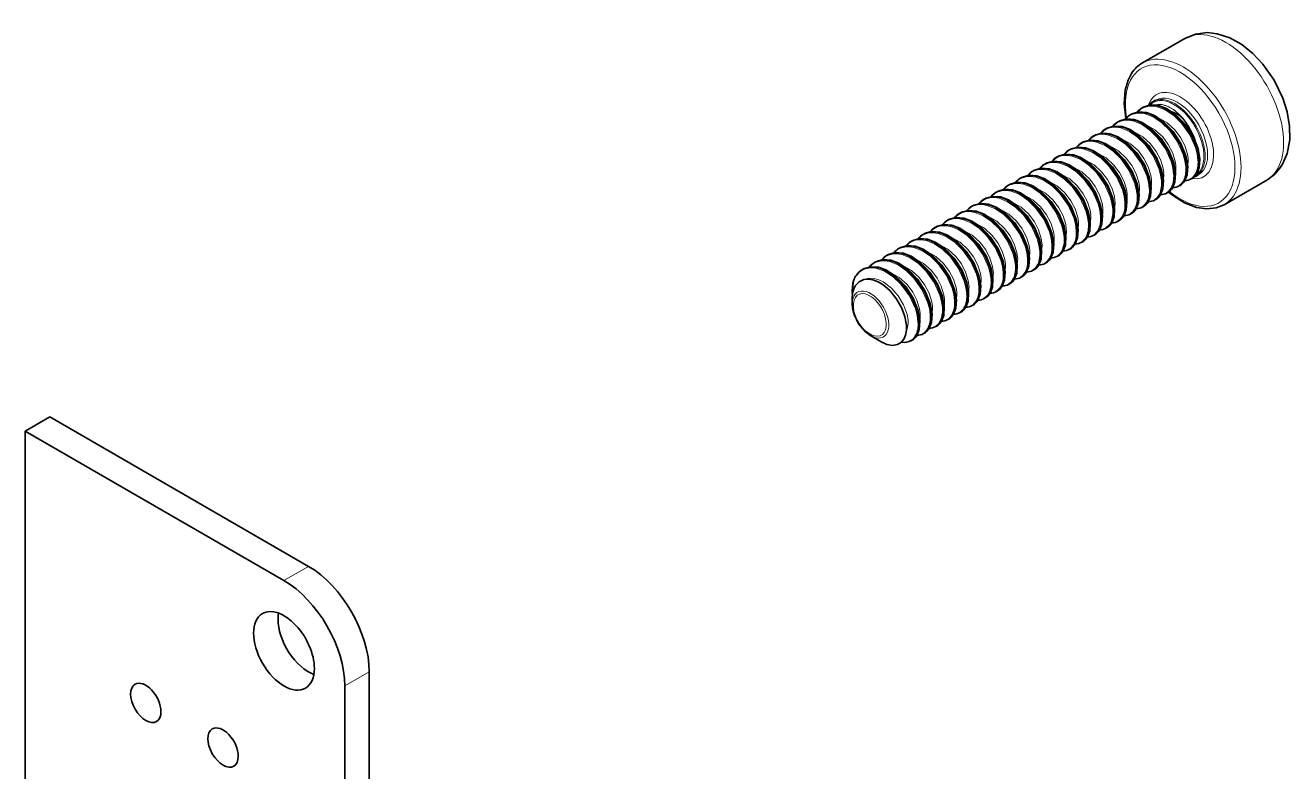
# Model space of a CAD drawing. Extents: x 386 to 1090, y 188 to 736.
# Drawn here: x 759.04 to 788.43, y 715.93 to 733.26 of the extents above; entities that cross this region are included whole.
import ezdxf

# ---------------------------------------------------------------- set-up
doc = ezdxf.new("R2010")
doc.units = 0

msp = doc.modelspace()

# ---------------------------------------------------------------- linework, layer by layer
at = {"color": 7, "lineweight": 35, "ltscale": 0.028578}
msp.add_line((785.002, 732.382), (785.992, 732.953), dxfattribs=at)
at = {"color": 7, "lineweight": 35, "ltscale": 0.0005483}
for p, q in [((785, 731.341), (785.019, 731.352)), ((783.02, 730.198), (783.039, 730.209)), ((781.889, 729.545), (781.908, 729.556)), ((785.293, 729.201), (785.312, 729.212)), ((780.757, 728.892), (780.776, 728.903)), ((780.192, 728.565), (780.211, 728.576)), ((783.879, 728.385), (783.898, 728.396)), ((784.161, 728.548), (784.18, 728.559)), ((779.626, 728.239), (779.645, 728.25)), ((779.06, 727.912), (779.079, 727.923)), ((783.03, 727.895), (783.049, 727.906)), ((778.495, 727.585), (778.514, 727.596)), ((782.747, 727.731), (782.766, 727.742)), ((780.485, 726.425), (780.504, 726.436)), ((780.767, 726.588), (780.786, 726.599)), ((779.636, 725.935), (779.655, 725.946))]:
    msp.add_line(p, q, dxfattribs=at)
at = {"color": 7, "lineweight": 35, "ltscale": 0.001633}
msp.add_line((785.254, 731.488), (785.311, 731.521), dxfattribs=at)
at = {"color": 7, "lineweight": 35, "ltscale": 0.000547538}
for p, q in [((784.717, 731.178), (784.736, 731.189)), ((783.303, 730.362), (783.322, 730.372)), ((782.454, 729.872), (782.473, 729.883)), ((782.737, 730.035), (782.756, 730.046)), ((782.172, 729.708), (782.191, 729.719)), ((786.141, 729.691), (786.16, 729.702)), ((781.606, 729.382), (781.625, 729.393)), ((785.576, 729.364), (785.595, 729.375)), ((785.859, 729.528), (785.878, 729.539)), ((781.323, 729.218), (781.342, 729.229)), ((780.474, 728.729), (780.493, 728.74)), ((784.444, 728.711), (784.463, 728.722)), ((784.727, 728.874), (784.746, 728.885)), ((779.909, 728.402), (779.928, 728.413)), ((783.596, 728.221), (783.615, 728.232)), ((779.343, 728.075), (779.362, 728.086)), ((783.313, 728.058), (783.332, 728.069)), ((778.777, 727.749), (778.796, 727.76)), ((781.333, 726.915), (781.352, 726.926)), ((781.05, 726.752), (781.069, 726.763)), ((779.919, 726.098), (779.938, 726.109)), ((780.202, 726.262), (780.221, 726.273))]:
    msp.add_line(p, q, dxfattribs=at)
at = {"color": 7, "lineweight": 13, "ltscale": 0.000102643}
msp.add_line((785.946, 731.087), (785.949, 731.09), dxfattribs=at)
at = {"color": 7, "lineweight": 35, "ltscale": 0.00054698}
for p, q in [((784.151, 730.851), (784.17, 730.862)), ((783.869, 730.688), (783.888, 730.699)), ((785.01, 729.038), (785.029, 729.049)), ((781.899, 727.241), (781.918, 727.252)), ((781.616, 727.078), (781.635, 727.089))]:
    msp.add_line(p, q, dxfattribs=at)
at = {"color": 7, "lineweight": 35, "ltscale": 0.000546216}
for p, q in [((784.434, 731.015), (784.453, 731.026)), ((783.586, 730.525), (783.605, 730.536)), ((781.04, 729.055), (781.059, 729.066)), ((782.464, 727.568), (782.483, 727.579)), ((782.182, 727.405), (782.201, 727.416))]:
    msp.add_line(p, q, dxfattribs=at)
at = {"color": 7, "lineweight": 13, "ltscale": 0.000516128}
msp.add_line((786.198, 730.642), (786.191, 730.661), dxfattribs=at)
at = {"color": 7, "lineweight": 35, "ltscale": 0.001632}
msp.add_line((786.254, 729.756), (786.31, 729.789), dxfattribs=at)
at = {"color": 7, "lineweight": 35, "ltscale": 0.028577}
msp.add_line((786.902, 729.091), (787.892, 729.662), dxfattribs=at)
at = {"color": 7, "lineweight": 35, "ltscale": 0.000342576}
msp.add_line((778.337, 727.214), (778.329, 727.202), dxfattribs=at)
at = {"color": 7, "lineweight": 35, "ltscale": 0.001207}
msp.add_line((778.262, 727.064), (778.262, 727.113), dxfattribs=at)
at = {"color": 7, "lineweight": 35, "ltscale": 0.001953}
msp.add_line((778.262, 727.064), (778.264, 726.986), dxfattribs=at)
at = {"color": 7, "lineweight": 35, "ltscale": 0.003404}
msp.add_line((778.262, 726.785), (778.262, 726.922), dxfattribs=at)
at = {"color": 7, "lineweight": 35, "ltscale": 0.007208}
msp.add_line((778.685, 726.052), (778.935, 725.907), dxfattribs=at)
at = {"color": 7, "lineweight": 35, "ltscale": 0.016432}
msp.add_line((759.044, 723.836), (759.613, 724.164), dxfattribs=at)
at = {"color": 7, "lineweight": 35, "ltscale": 0.173506}
msp.add_line((759.613, 724.164), (765.624, 720.694), dxfattribs=at)
at = {"color": 7, "lineweight": 35, "ltscale": 0.173507}
msp.add_line((759.044, 723.836), (765.055, 720.365), dxfattribs=at)
at = {"color": 7, "lineweight": 35, "ltscale": 0.371883}
msp.add_line((759.044, 708.96), (759.044, 723.836), dxfattribs=at)
at = {"color": 7, "lineweight": 13, "ltscale": 0.016432}
for p, q in [((765.055, 720.365), (765.624, 720.694)), ((766.469, 717.916), (767.038, 718.245))]:
    msp.add_line(p, q, dxfattribs=at)
at = {"color": 7, "lineweight": 35}
for p, q in [((767.038, 718.245), (767.038, 694.566)), ((766.469, 717.916), (766.469, 694.238))]:
    msp.add_line(p, q, dxfattribs=at)
for points in [[(785.992, 732.953), (786.235, 733.053), (786.511, 733.086), (786.744, 733.06), (787.032, 732.966), (787.313, 732.808), (787.57, 732.602), (787.802, 732.356), (788.065, 731.98), (788.265, 731.567), (788.367, 731.244), (788.423, 730.918), (788.426, 730.595), (788.366, 730.279), (788.258, 730.031), (788.23, 729.985)], [(784.615, 731.095), (784.58, 731.435), (784.603, 731.748), (784.669, 731.981), (784.751, 732.14)], [(786.338, 730.147), (786.296, 730.389), (786.18, 730.679), (786.002, 730.952), (785.78, 731.181), (785.565, 731.324), (785.38, 731.393), (785.197, 731.408), (785.045, 731.366), (785.019, 731.352)], [(785.772, 729.821), (785.73, 730.063), (785.614, 730.352), (785.436, 730.626), (785.214, 730.854), (785, 730.997), (784.814, 731.067), (784.631, 731.081), (784.479, 731.039), (784.453, 731.026)], [(786.055, 729.984), (786.013, 730.226), (785.897, 730.515), (785.719, 730.789), (785.497, 731.018), (785.283, 731.16), (785.097, 731.23), (784.914, 731.244), (784.762, 731.203), (784.736, 731.189)], [(785.207, 729.494), (785.164, 729.736), (785.048, 730.025), (784.871, 730.299), (784.648, 730.528), (784.434, 730.67), (784.248, 730.74), (784.065, 730.754), (783.913, 730.713), (783.888, 730.699)], [(785.49, 729.657), (785.447, 729.899), (785.331, 730.189), (785.153, 730.462), (784.931, 730.691), (784.717, 730.834), (784.531, 730.903), (784.348, 730.918), (784.196, 730.876), (784.17, 730.862)], [(784.924, 729.331), (784.882, 729.573), (784.765, 729.862), (784.588, 730.136), (784.365, 730.364), (784.151, 730.507), (783.965, 730.577), (783.782, 730.591), (783.63, 730.549), (783.605, 730.536)], [(784.358, 729.004), (784.316, 729.246), (784.2, 729.535), (784.022, 729.809), (783.8, 730.038), (783.586, 730.181), (783.4, 730.25), (783.217, 730.264), (783.065, 730.223), (783.039, 730.209)], [(784.641, 729.167), (784.599, 729.409), (784.483, 729.699), (784.305, 729.973), (784.083, 730.201), (783.868, 730.344), (783.683, 730.413), (783.5, 730.428), (783.348, 730.386), (783.322, 730.372)], [(786.338, 730.147), (786.325, 729.951), (786.273, 729.816)], [(783.792, 728.678), (783.75, 728.919), (783.634, 729.209), (783.456, 729.483), (783.234, 729.711), (783.02, 729.854), (782.834, 729.923), (782.651, 729.938), (782.499, 729.896), (782.473, 729.883)], [(784.075, 728.841), (784.033, 729.083), (783.917, 729.372), (783.739, 729.646), (783.517, 729.874), (783.303, 730.017), (783.117, 730.087), (782.934, 730.101), (782.782, 730.06), (782.756, 730.046)], [(786.055, 729.984), (786.042, 729.788), (785.99, 729.652)], [(783.227, 728.351), (783.184, 728.593), (783.068, 728.882), (782.891, 729.156), (782.668, 729.385), (782.454, 729.527), (782.268, 729.597), (782.085, 729.611), (781.933, 729.57), (781.908, 729.556)], [(783.51, 728.514), (783.467, 728.756), (783.351, 729.046), (783.173, 729.319), (782.951, 729.548), (782.737, 729.691), (782.551, 729.76), (782.368, 729.775), (782.216, 729.733), (782.191, 729.719)], [(785.49, 729.657), (785.476, 729.461), (785.424, 729.326)], [(785.772, 729.821), (785.759, 729.625), (785.707, 729.489)], [(782.661, 728.024), (782.619, 728.266), (782.503, 728.556), (782.325, 728.829), (782.103, 729.058), (781.888, 729.201), (781.703, 729.27), (781.52, 729.285), (781.368, 729.243), (781.342, 729.229)], [(782.944, 728.188), (782.902, 728.43), (782.785, 728.719), (782.608, 728.993), (782.386, 729.221), (782.171, 729.364), (781.986, 729.434), (781.802, 729.448), (781.651, 729.406), (781.625, 729.393)], [(784.924, 729.331), (784.91, 729.135), (784.859, 728.999)], [(785.207, 729.494), (785.193, 729.298), (785.141, 729.162)], [(786.902, 729.091), (786.718, 729.017), (786.5, 728.993), (786.263, 729.028), (785.984, 729.135), (785.702, 729.312), (785.611, 729.385)], [(782.378, 727.861), (782.336, 728.103), (782.22, 728.392), (782.042, 728.666), (781.82, 728.895), (781.606, 729.037), (781.42, 729.107), (781.237, 729.121), (781.085, 729.08), (781.059, 729.066)], [(784.358, 729.004), (784.345, 728.808), (784.293, 728.672)], [(784.641, 729.167), (784.628, 728.971), (784.576, 728.836)], [(781.813, 727.534), (781.77, 727.776), (781.654, 728.066), (781.476, 728.34), (781.254, 728.568), (781.04, 728.711), (780.854, 728.78), (780.671, 728.795), (780.519, 728.753), (780.493, 728.74)], [(782.095, 727.698), (782.053, 727.94), (781.937, 728.229), (781.759, 728.503), (781.537, 728.731), (781.323, 728.874), (781.137, 728.944), (780.954, 728.958), (780.802, 728.916), (780.776, 728.903)], [(783.792, 728.678), (783.779, 728.482), (783.727, 728.346)], [(784.075, 728.841), (784.062, 728.645), (784.01, 728.509)], [(781.247, 727.208), (781.205, 727.45), (781.088, 727.739), (780.911, 728.013), (780.688, 728.241), (780.474, 728.384), (780.289, 728.454), (780.105, 728.468), (779.953, 728.427), (779.928, 728.413)], [(781.53, 727.371), (781.487, 727.613), (781.371, 727.902), (781.194, 728.176), (780.971, 728.405), (780.757, 728.548), (780.571, 728.617), (780.388, 728.631), (780.236, 728.59), (780.211, 728.576)], [(783.51, 728.514), (783.496, 728.318), (783.444, 728.183)], [(780.681, 726.881), (780.639, 727.123), (780.523, 727.413), (780.345, 727.686), (780.123, 727.915), (779.909, 728.058), (779.723, 728.127), (779.54, 728.142), (779.388, 728.1), (779.362, 728.086)], [(780.964, 727.045), (780.922, 727.286), (780.806, 727.576), (780.628, 727.85), (780.406, 728.078), (780.191, 728.221), (780.006, 728.29), (779.823, 728.305), (779.671, 728.263), (779.645, 728.25)], [(782.944, 728.188), (782.93, 727.992), (782.879, 727.856)], [(783.227, 728.351), (783.213, 728.155), (783.162, 728.019)], [(780.115, 726.555), (780.073, 726.797), (779.957, 727.086), (779.779, 727.36), (779.557, 727.588), (779.343, 727.731), (779.157, 727.801), (778.974, 727.815), (778.822, 727.773), (778.796, 727.76)], [(780.398, 726.718), (780.356, 726.96), (780.24, 727.249), (780.062, 727.523), (779.84, 727.752), (779.626, 727.894), (779.44, 727.964), (779.257, 727.978), (779.105, 727.937), (779.079, 727.923)], [(782.378, 727.861), (782.365, 727.665), (782.313, 727.529)], [(782.661, 728.024), (782.648, 727.828), (782.596, 727.693)], [(779.833, 726.391), (779.79, 726.633), (779.674, 726.923), (779.497, 727.196), (779.274, 727.425), (779.06, 727.568), (778.874, 727.637), (778.691, 727.652), (778.539, 727.61), (778.514, 727.596)], [(781.813, 727.534), (781.799, 727.338), (781.747, 727.203)], [(782.095, 727.698), (782.082, 727.502), (782.03, 727.366)], [(778.299, 727.342), (778.302, 727.356), (778.302, 727.357), (778.301, 727.356), (778.299, 727.35)], [(779.519, 726.296), (779.483, 726.493), (779.406, 726.701), (779.283, 726.914), (779.133, 727.096), (778.978, 727.229), (778.861, 727.3), (778.742, 727.346), (778.631, 727.364), (778.528, 727.354), (778.419, 727.303), (778.337, 727.214)], [(781.247, 727.208), (781.233, 727.012), (781.182, 726.876)], [(781.53, 727.371), (781.516, 727.175), (781.465, 727.039)], [(780.964, 727.045), (780.951, 726.849), (780.899, 726.713)], [(778.676, 726.057), (778.559, 726.146), (778.409, 726.327), (778.305, 726.542), (778.269, 726.69), (778.262, 726.785)], [(780.398, 726.718), (780.385, 726.522), (780.333, 726.386)], [(780.681, 726.881), (780.668, 726.685), (780.616, 726.55)], [(779.833, 726.391), (779.819, 726.195), (779.768, 726.06)], [(780.115, 726.555), (780.102, 726.359), (780.05, 726.223)], [(778.935, 725.907), (779.066, 725.848), (779.196, 725.825), (779.312, 725.843), (779.405, 725.901), (779.469, 725.986)]]:
    msp.add_lwpolyline(points, dxfattribs=at)
at = {"color": 7, "lineweight": 13}
for points in [[(786.294, 730.125), (786.275, 730.269), (786.236, 730.418), (786.104, 730.712), (785.914, 730.981), (785.74, 731.152), (785.549, 731.283), (785.35, 731.363), (785.238, 731.38), (785.131, 731.374), (785.042, 731.35), (784.963, 731.307), (784.891, 731.241)], [(786.313, 730.129), (786.262, 730.399), (786.148, 730.673), (785.983, 730.928), (785.776, 731.148), (785.54, 731.31), (785.418, 731.362), (785.296, 731.391), (785.139, 731.391), (785, 731.341)], [(786.332, 730.138), (786.282, 730.408), (786.168, 730.682), (786.003, 730.938), (785.796, 731.158), (785.56, 731.32), (785.437, 731.373), (785.315, 731.402), (785.158, 731.402), (785.019, 731.352)], [(785.949, 731.09), (785.751, 731.284), (785.565, 731.39), (785.43, 731.423), (785.281, 731.408)], [(785.946, 731.087), (785.84, 731.203), (785.723, 731.299), (785.603, 731.369), (785.481, 731.41), (785.385, 731.42), (785.295, 731.407)], [(785.728, 729.799), (785.709, 729.943), (785.67, 730.091), (785.538, 730.386), (785.348, 730.654), (785.175, 730.825), (784.983, 730.957), (784.784, 731.036), (784.672, 731.053), (784.565, 731.048), (784.477, 731.023), (784.397, 730.98), (784.325, 730.915)], [(785.747, 729.803), (785.697, 730.073), (785.583, 730.346), (785.417, 730.602), (785.21, 730.821), (784.975, 730.983), (784.852, 731.035), (784.73, 731.065), (784.574, 731.064), (784.434, 731.015)], [(785.766, 729.812), (785.716, 730.082), (785.602, 730.356), (785.437, 730.612), (785.23, 730.831), (784.994, 730.994), (784.872, 731.046), (784.75, 731.076), (784.593, 731.075), (784.453, 731.026)], [(786.011, 729.962), (785.992, 730.106), (785.953, 730.254), (785.821, 730.549), (785.631, 730.818), (785.457, 730.989), (785.266, 731.12), (785.067, 731.199), (784.955, 731.217), (784.848, 731.211), (784.759, 731.186), (784.68, 731.143), (784.608, 731.078)], [(786.03, 729.966), (785.98, 730.236), (785.865, 730.51), (785.7, 730.765), (785.493, 730.984), (785.258, 731.146), (785.135, 731.199), (785.013, 731.228), (784.856, 731.227), (784.717, 731.178)], [(786.049, 729.975), (785.999, 730.245), (785.885, 730.519), (785.72, 730.775), (785.513, 730.995), (785.277, 731.157), (785.155, 731.209), (785.033, 731.239), (784.876, 731.238), (784.736, 731.189)], [(785.374, 731.108), (785.577, 730.995), (785.757, 730.828), (785.887, 730.654), (785.986, 730.463), (786.048, 730.267), (786.063, 730.161)], [(785.182, 729.476), (785.131, 729.746), (785.017, 730.02), (784.851, 730.275), (784.644, 730.494), (784.409, 730.656), (784.287, 730.709), (784.165, 730.738), (784.008, 730.737), (783.869, 730.688)], [(785.201, 729.485), (785.151, 729.755), (785.037, 730.029), (784.871, 730.285), (784.664, 730.505), (784.429, 730.667), (784.306, 730.719), (784.184, 730.749), (784.027, 730.748), (783.888, 730.699)], [(785.445, 729.635), (785.426, 729.779), (785.387, 729.928), (785.255, 730.222), (785.065, 730.491), (784.892, 730.662), (784.7, 730.793), (784.502, 730.873), (784.389, 730.89), (784.282, 730.885), (784.194, 730.86), (784.114, 730.817), (784.042, 730.751)], [(785.465, 729.639), (785.414, 729.909), (785.3, 730.183), (785.134, 730.438), (784.927, 730.658), (784.692, 730.82), (784.569, 730.872), (784.448, 730.901), (784.291, 730.901), (784.151, 730.851)], [(785.484, 729.648), (785.433, 729.919), (785.319, 730.193), (785.154, 730.448), (784.947, 730.668), (784.712, 730.83), (784.589, 730.883), (784.467, 730.912), (784.31, 730.912), (784.17, 730.862)], [(784.808, 730.781), (785.011, 730.668), (785.192, 730.501), (785.322, 730.327), (785.421, 730.137), (785.483, 729.941), (785.498, 729.834)], [(785.091, 730.944), (785.294, 730.832), (785.475, 730.664), (785.604, 730.49), (785.704, 730.3), (785.765, 730.104), (785.781, 729.998)], [(784.88, 729.309), (784.861, 729.453), (784.822, 729.601), (784.69, 729.896), (784.499, 730.164), (784.326, 730.335), (784.135, 730.467), (783.936, 730.546), (783.824, 730.563), (783.717, 730.558), (783.628, 730.533), (783.549, 730.49), (783.476, 730.425)], [(784.899, 729.313), (784.848, 729.583), (784.734, 729.856), (784.568, 730.112), (784.362, 730.331), (784.126, 730.493), (784.004, 730.545), (783.882, 730.575), (783.725, 730.574), (783.586, 730.525)], [(784.918, 729.322), (784.868, 729.592), (784.754, 729.866), (784.588, 730.122), (784.381, 730.341), (784.146, 730.504), (784.023, 730.556), (783.901, 730.586), (783.744, 730.585), (783.605, 730.536)], [(785.162, 729.472), (785.144, 729.616), (785.104, 729.764), (784.972, 730.059), (784.782, 730.328), (784.609, 730.499), (784.418, 730.63), (784.219, 730.709), (784.107, 730.727), (783.999, 730.721), (783.911, 730.697), (783.832, 730.653), (783.759, 730.588)], [(784.243, 730.454), (784.445, 730.342), (784.626, 730.174), (784.756, 730), (784.855, 729.81), (784.917, 729.614), (784.932, 729.508)], [(784.526, 730.618), (784.728, 730.505), (784.909, 730.338), (785.039, 730.164), (785.138, 729.973), (785.2, 729.778), (785.215, 729.671)], [(784.314, 728.982), (784.295, 729.126), (784.256, 729.274), (784.124, 729.569), (783.934, 729.838), (783.76, 730.009), (783.569, 730.14), (783.37, 730.219), (783.258, 730.237), (783.151, 730.231), (783.062, 730.207), (782.983, 730.163), (782.911, 730.098)], [(784.333, 728.986), (784.282, 729.256), (784.168, 729.53), (784.003, 729.785), (783.796, 730.004), (783.561, 730.167), (783.438, 730.219), (783.316, 730.248), (783.159, 730.248), (783.02, 730.198)], [(784.352, 728.995), (784.302, 729.265), (784.188, 729.539), (784.023, 729.795), (783.816, 730.015), (783.58, 730.177), (783.458, 730.23), (783.336, 730.259), (783.178, 730.259), (783.039, 730.209)], [(784.597, 729.146), (784.578, 729.289), (784.539, 729.438), (784.407, 729.732), (784.217, 730.001), (784.043, 730.172), (783.852, 730.304), (783.653, 730.383), (783.541, 730.4), (783.434, 730.395), (783.345, 730.37), (783.266, 730.327), (783.193, 730.261)], [(784.616, 729.149), (784.565, 729.419), (784.451, 729.693), (784.286, 729.948), (784.079, 730.168), (783.843, 730.33), (783.721, 730.382), (783.599, 730.411), (783.442, 730.411), (783.303, 730.362)], [(784.635, 729.159), (784.585, 729.429), (784.471, 729.703), (784.305, 729.958), (784.099, 730.178), (783.863, 730.34), (783.74, 730.393), (783.618, 730.422), (783.461, 730.422), (783.322, 730.372)], [(783.96, 730.291), (784.162, 730.179), (784.343, 730.011), (784.473, 729.837), (784.572, 729.647), (784.634, 729.451), (784.649, 729.344)], [(783.748, 728.656), (783.729, 728.799), (783.69, 728.948), (783.558, 729.242), (783.368, 729.511), (783.195, 729.682), (783.003, 729.814), (782.805, 729.893), (782.692, 729.91), (782.585, 729.905), (782.497, 729.88), (782.417, 729.837), (782.345, 729.772)], [(783.768, 728.66), (783.717, 728.929), (783.603, 729.203), (783.437, 729.459), (783.23, 729.678), (782.995, 729.84), (782.872, 729.892), (782.751, 729.922), (782.594, 729.921), (782.454, 729.872)], [(783.787, 728.669), (783.736, 728.939), (783.622, 729.213), (783.457, 729.468), (783.25, 729.688), (783.014, 729.851), (782.892, 729.903), (782.77, 729.932), (782.613, 729.932), (782.473, 729.883)], [(784.031, 728.819), (784.012, 728.963), (783.973, 729.111), (783.841, 729.406), (783.651, 729.674), (783.478, 729.845), (783.286, 729.977), (783.087, 730.056), (782.975, 730.073), (782.868, 730.068), (782.78, 730.043), (782.7, 730), (782.628, 729.935)], [(784.05, 728.823), (784, 729.093), (783.885, 729.367), (783.72, 729.622), (783.513, 729.841), (783.278, 730.003), (783.155, 730.055), (783.033, 730.085), (782.877, 730.084), (782.737, 730.035)], [(784.069, 728.832), (784.019, 729.102), (783.905, 729.376), (783.74, 729.632), (783.533, 729.851), (783.297, 730.014), (783.175, 730.066), (783.053, 730.096), (782.896, 730.095), (782.756, 730.046)], [(783.394, 729.965), (783.597, 729.852), (783.778, 729.684), (783.907, 729.511), (784.007, 729.32), (784.068, 729.124), (784.084, 729.018)], [(783.677, 730.128), (783.88, 730.015), (784.06, 729.848), (784.19, 729.674), (784.289, 729.483), (784.351, 729.288), (784.366, 729.181)], [(783.183, 728.329), (783.164, 728.473), (783.124, 728.621), (782.993, 728.916), (782.802, 729.185), (782.629, 729.356), (782.438, 729.487), (782.239, 729.566), (782.127, 729.584), (782.02, 729.578), (781.931, 729.553), (781.852, 729.51), (781.779, 729.445)], [(783.202, 728.333), (783.151, 728.603), (783.037, 728.877), (782.871, 729.132), (782.665, 729.351), (782.429, 729.513), (782.307, 729.566), (782.185, 729.595), (782.028, 729.594), (781.889, 729.545)], [(783.221, 728.342), (783.171, 728.612), (783.057, 728.886), (782.891, 729.142), (782.684, 729.361), (782.449, 729.524), (782.326, 729.576), (782.204, 729.606), (782.047, 729.605), (781.908, 729.556)], [(783.465, 728.492), (783.447, 728.636), (783.407, 728.785), (783.275, 729.079), (783.085, 729.348), (782.912, 729.519), (782.721, 729.65), (782.522, 729.73), (782.409, 729.747), (782.302, 729.741), (782.214, 729.717), (782.134, 729.674), (782.062, 729.608)], [(783.485, 728.496), (783.434, 728.766), (783.32, 729.04), (783.154, 729.295), (782.947, 729.515), (782.712, 729.677), (782.59, 729.729), (782.468, 729.758), (782.311, 729.758), (782.172, 729.708)], [(783.504, 728.505), (783.453, 728.775), (783.339, 729.049), (783.174, 729.305), (782.967, 729.525), (782.732, 729.687), (782.609, 729.74), (782.487, 729.769), (782.33, 729.769), (782.191, 729.719)], [(782.828, 729.638), (783.031, 729.525), (783.212, 729.358), (783.342, 729.184), (783.441, 728.994), (783.503, 728.798), (783.518, 728.691)], [(783.111, 729.801), (783.314, 729.689), (783.495, 729.521), (783.624, 729.347), (783.724, 729.157), (783.786, 728.961), (783.801, 728.855)], [(782.636, 728.006), (782.585, 728.276), (782.471, 728.55), (782.306, 728.805), (782.099, 729.025), (781.864, 729.187), (781.741, 729.239), (781.619, 729.268), (781.462, 729.268), (781.323, 729.218)], [(782.655, 728.016), (782.605, 728.286), (782.491, 728.56), (782.326, 728.815), (782.119, 729.035), (781.883, 729.197), (781.76, 729.25), (781.639, 729.279), (781.481, 729.279), (781.342, 729.229)], [(782.9, 728.166), (782.881, 728.31), (782.842, 728.458), (782.71, 728.753), (782.52, 729.021), (782.346, 729.192), (782.155, 729.324), (781.956, 729.403), (781.844, 729.42), (781.737, 729.415), (781.648, 729.39), (781.569, 729.347), (781.496, 729.282)], [(782.919, 728.17), (782.868, 728.44), (782.754, 728.713), (782.589, 728.969), (782.382, 729.188), (782.146, 729.35), (782.024, 729.402), (781.902, 729.432), (781.745, 729.431), (781.606, 729.382)], [(782.938, 728.179), (782.888, 728.449), (782.774, 728.723), (782.608, 728.979), (782.401, 729.198), (782.166, 729.361), (782.043, 729.413), (781.921, 729.443), (781.764, 729.442), (781.625, 729.393)], [(782.263, 729.311), (782.465, 729.199), (782.646, 729.031), (782.776, 728.857), (782.875, 728.667), (782.937, 728.471), (782.952, 728.365)], [(782.546, 729.475), (782.748, 729.362), (782.929, 729.195), (783.059, 729.021), (783.158, 728.83), (783.22, 728.634), (783.235, 728.528)], [(782.334, 727.839), (782.315, 727.983), (782.276, 728.131), (782.144, 728.426), (781.954, 728.695), (781.78, 728.866), (781.589, 728.997), (781.39, 729.076), (781.278, 729.094), (781.171, 729.088), (781.083, 729.064), (781.003, 729.02), (780.931, 728.955)], [(782.353, 727.843), (782.303, 728.113), (782.188, 728.387), (782.023, 728.642), (781.816, 728.861), (781.581, 729.023), (781.458, 729.076), (781.336, 729.105), (781.179, 729.104), (781.04, 729.055)], [(782.372, 727.852), (782.322, 728.122), (782.208, 728.396), (782.043, 728.652), (781.836, 728.872), (781.6, 729.034), (781.478, 729.086), (781.356, 729.116), (781.199, 729.115), (781.059, 729.066)], [(782.617, 728.002), (782.598, 728.146), (782.559, 728.295), (782.427, 728.589), (782.237, 728.858), (782.063, 729.029), (781.872, 729.16), (781.673, 729.24), (781.561, 729.257), (781.454, 729.252), (781.365, 729.227), (781.286, 729.184), (781.214, 729.118)], [(781.697, 728.985), (781.9, 728.872), (782.081, 728.705), (782.21, 728.531), (782.31, 728.34), (782.371, 728.145), (782.387, 728.038)], [(781.98, 729.148), (782.182, 729.035), (782.363, 728.868), (782.493, 728.694), (782.592, 728.504), (782.654, 728.308), (782.669, 728.201)], [(781.768, 727.513), (781.749, 727.656), (781.71, 727.805), (781.578, 728.099), (781.388, 728.368), (781.215, 728.539), (781.023, 728.671), (780.825, 728.75), (780.712, 728.767), (780.605, 728.762), (780.517, 728.737), (780.437, 728.694), (780.365, 728.628)], [(781.788, 727.516), (781.737, 727.786), (781.623, 728.06), (781.457, 728.315), (781.25, 728.535), (781.015, 728.697), (780.892, 728.749), (780.771, 728.778), (780.614, 728.778), (780.474, 728.729)], [(781.807, 727.526), (781.756, 727.796), (781.642, 728.07), (781.477, 728.325), (781.27, 728.545), (781.035, 728.707), (780.912, 728.76), (780.79, 728.789), (780.633, 728.789), (780.493, 728.74)], [(782.051, 727.676), (782.032, 727.82), (781.993, 727.968), (781.861, 728.263), (781.671, 728.531), (781.498, 728.702), (781.306, 728.834), (781.107, 728.913), (780.995, 728.93), (780.888, 728.925), (780.8, 728.9), (780.72, 728.857), (780.648, 728.792)], [(782.07, 727.68), (782.02, 727.95), (781.906, 728.223), (781.74, 728.479), (781.533, 728.698), (781.298, 728.86), (781.175, 728.912), (781.054, 728.942), (780.897, 728.941), (780.757, 728.892)], [(782.09, 727.689), (782.039, 727.959), (781.925, 728.233), (781.76, 728.489), (781.553, 728.708), (781.317, 728.871), (781.195, 728.923), (781.073, 728.953), (780.916, 728.952), (780.776, 728.903)], [(781.414, 728.822), (781.617, 728.709), (781.798, 728.541), (781.927, 728.367), (782.027, 728.177), (782.088, 727.981), (782.104, 727.875)], [(781.203, 727.186), (781.184, 727.33), (781.145, 727.478), (781.013, 727.773), (780.823, 728.042), (780.649, 728.212), (780.458, 728.344), (780.259, 728.423), (780.147, 728.44), (780.04, 728.435), (779.951, 728.41), (779.872, 728.367), (779.799, 728.302)], [(781.222, 727.19), (781.171, 727.46), (781.057, 727.734), (780.891, 727.989), (780.685, 728.208), (780.449, 728.37), (780.327, 728.422), (780.205, 728.452), (780.048, 728.451), (779.909, 728.402)], [(781.241, 727.199), (781.191, 727.469), (781.077, 727.743), (780.911, 727.999), (780.704, 728.218), (780.469, 728.381), (780.346, 728.433), (780.224, 728.463), (780.067, 728.462), (779.928, 728.413)], [(781.485, 727.349), (781.467, 727.493), (781.427, 727.641), (781.296, 727.936), (781.105, 728.205), (780.932, 728.376), (780.741, 728.507), (780.542, 728.586), (780.43, 728.604), (780.323, 728.598), (780.234, 728.574), (780.155, 728.53), (780.082, 728.465)], [(781.505, 727.353), (781.454, 727.623), (781.34, 727.897), (781.174, 728.152), (780.967, 728.371), (780.732, 728.533), (780.61, 728.586), (780.488, 728.615), (780.331, 728.615), (780.192, 728.565)], [(781.524, 727.362), (781.474, 727.632), (781.36, 727.906), (781.194, 728.162), (780.987, 728.382), (780.752, 728.544), (780.629, 728.597), (780.507, 728.626), (780.35, 728.625), (780.211, 728.576)], [(780.849, 728.495), (781.051, 728.382), (781.232, 728.215), (781.362, 728.041), (781.461, 727.85), (781.523, 727.655), (781.538, 727.548)], [(781.131, 728.658), (781.334, 728.546), (781.515, 728.378), (781.645, 728.204), (781.744, 728.014), (781.806, 727.818), (781.821, 727.711)], [(780.637, 726.859), (780.618, 727.003), (780.579, 727.152), (780.447, 727.446), (780.257, 727.715), (780.083, 727.886), (779.892, 728.017), (779.693, 728.097), (779.581, 728.114), (779.474, 728.108), (779.385, 728.084), (779.306, 728.041), (779.234, 727.975)], [(780.656, 726.863), (780.606, 727.133), (780.491, 727.407), (780.326, 727.662), (780.119, 727.882), (779.884, 728.044), (779.761, 728.096), (779.639, 728.125), (779.482, 728.125), (779.343, 728.075)], [(780.675, 726.872), (780.625, 727.142), (780.511, 727.417), (780.346, 727.672), (780.139, 727.892), (779.903, 728.054), (779.781, 728.107), (779.659, 728.136), (779.502, 728.136), (779.362, 728.086)], [(780.92, 727.023), (780.901, 727.166), (780.862, 727.315), (780.73, 727.609), (780.54, 727.878), (780.366, 728.049), (780.175, 728.181), (779.976, 728.26), (779.864, 728.277), (779.757, 728.272), (779.668, 728.247), (779.589, 728.204), (779.517, 728.139)], [(780.939, 727.026), (780.888, 727.296), (780.774, 727.57), (780.609, 727.826), (780.402, 728.045), (780.167, 728.207), (780.044, 728.259), (779.922, 728.289), (779.765, 728.288), (779.626, 728.239)], [(780.958, 727.036), (780.908, 727.306), (780.794, 727.58), (780.628, 727.835), (780.422, 728.055), (780.186, 728.218), (780.063, 728.27), (779.941, 728.299), (779.784, 728.299), (779.645, 728.25)], [(780.283, 728.168), (780.485, 728.056), (780.666, 727.888), (780.796, 727.714), (780.895, 727.524), (780.957, 727.328), (780.972, 727.222)], [(780.566, 728.332), (780.768, 728.219), (780.949, 728.051), (781.079, 727.878), (781.178, 727.687), (781.24, 727.491), (781.255, 727.385)], [(780.091, 726.537), (780.04, 726.807), (779.926, 727.08), (779.76, 727.336), (779.553, 727.555), (779.318, 727.717), (779.195, 727.769), (779.074, 727.799), (778.917, 727.798), (778.777, 727.749)], [(780.11, 726.546), (780.059, 726.816), (779.945, 727.09), (779.78, 727.346), (779.573, 727.565), (779.338, 727.728), (779.215, 727.78), (779.093, 727.81), (778.936, 727.809), (778.796, 727.76)], [(780.354, 726.696), (780.335, 726.84), (780.296, 726.988), (780.164, 727.283), (779.974, 727.552), (779.801, 727.723), (779.609, 727.854), (779.41, 727.933), (779.298, 727.951), (779.191, 727.945), (779.103, 727.92), (779.023, 727.877), (778.951, 727.812)], [(780.373, 726.7), (780.323, 726.97), (780.208, 727.244), (780.043, 727.499), (779.836, 727.718), (779.601, 727.88), (779.478, 727.933), (779.356, 727.962), (779.2, 727.961), (779.06, 727.912)], [(780.393, 726.709), (780.342, 726.979), (780.228, 727.253), (780.063, 727.509), (779.856, 727.729), (779.62, 727.891), (779.498, 727.943), (779.376, 727.973), (779.219, 727.972), (779.079, 727.923)], [(779.717, 727.842), (779.92, 727.729), (780.101, 727.562), (780.23, 727.388), (780.33, 727.197), (780.391, 727.001), (780.407, 726.895)], [(780, 728.005), (780.203, 727.892), (780.383, 727.725), (780.513, 727.551), (780.612, 727.361), (780.674, 727.165), (780.689, 727.058)], [(779.788, 726.369), (779.769, 726.517), (779.727, 726.67), (779.589, 726.973), (779.389, 727.247), (779.209, 727.417), (779.01, 727.545), (778.807, 727.615), (778.698, 727.625), (778.595, 727.612), (778.503, 727.578), (778.423, 727.523), (778.356, 727.448)], [(779.808, 726.373), (779.757, 726.643), (779.643, 726.917), (779.477, 727.172), (779.27, 727.392), (779.035, 727.554), (778.913, 727.606), (778.791, 727.635), (778.634, 727.635), (778.495, 727.585)], [(779.827, 726.382), (779.776, 726.653), (779.663, 726.927), (779.497, 727.182), (779.29, 727.402), (779.055, 727.564), (778.932, 727.617), (778.81, 727.646), (778.653, 727.646), (778.514, 727.596)], [(780.071, 726.533), (780.052, 726.677), (780.013, 726.825), (779.881, 727.12), (779.691, 727.388), (779.518, 727.559), (779.326, 727.691), (779.128, 727.77), (779.015, 727.787), (778.908, 727.782), (778.82, 727.757), (778.74, 727.714), (778.668, 727.649)], [(779.151, 727.515), (779.354, 727.402), (779.535, 727.235), (779.665, 727.061), (779.764, 726.871), (779.826, 726.675), (779.841, 726.568)], [(779.434, 727.678), (779.637, 727.566), (779.818, 727.398), (779.948, 727.224), (780.047, 727.034), (780.109, 726.838), (780.124, 726.732)], [(778.529, 727.354), (778.644, 727.386), (778.771, 727.379), (778.876, 727.349), (778.98, 727.299), (779.174, 727.153), (779.331, 726.974), (779.453, 726.769), (779.533, 726.553), (779.558, 726.405)]]:
    msp.add_lwpolyline(points, dxfattribs=at)
at = {"color": 7, "lineweight": 35}
for centre, radius, start, end in [((785.377, 731.742), 0.742, 120.3859, 147.5338), ((785.215, 730.973), 0.427, 120.2348, 141.2202), ((785.436, 731.175), 0.362, 122.324, 141.3426), ((784.932, 730.809), 0.427, 120.2348, 141.2202), ((784.366, 730.483), 0.427, 120.2348, 141.2202), ((784.649, 730.646), 0.427, 120.2348, 141.2202), ((783.801, 730.156), 0.427, 120.2348, 141.2202), ((784.083, 730.319), 0.427, 120.2348, 141.2202), ((783.235, 729.83), 0.427, 120.2348, 141.2202), ((783.518, 729.993), 0.427, 120.2348, 141.2202), ((782.669, 729.503), 0.427, 120.2348, 141.2202), ((782.952, 729.666), 0.427, 120.2348, 141.2202), ((787.389, 730.525), 0.999, 300.2171, 327.2879), ((782.386, 729.34), 0.427, 120.2348, 141.2202), ((785.718, 729.808), 0.314, 300.6018, 330.1465), ((785.988, 729.962), 0.312, 270.1373, 299.0795), ((786.001, 729.972), 0.314, 300.612, 330.13), ((786.079, 730.058), 0.349, 290.6607, 299.9828), ((781.821, 729.013), 0.427, 120.2348, 141.2202), ((782.104, 729.176), 0.427, 120.2348, 141.2202), ((785.152, 729.482), 0.314, 300.6018, 330.1465), ((785.423, 729.635), 0.311, 270.1219, 299.4702), ((785.435, 729.645), 0.314, 300.6018, 330.1465), ((785.706, 729.799), 0.311, 270.1219, 299.4702), ((781.255, 728.686), 0.427, 120.2348, 141.2202), ((781.538, 728.85), 0.427, 120.2348, 141.2202), ((784.587, 729.155), 0.314, 300.6018, 330.1465), ((784.857, 729.309), 0.311, 270.1219, 299.4702), ((784.869, 729.319), 0.314, 300.6018, 330.1465), ((785.14, 729.472), 0.311, 270.1219, 299.4702), ((780.689, 728.36), 0.427, 120.2348, 141.2202), ((780.972, 728.523), 0.427, 120.2348, 141.2202), ((784.291, 728.982), 0.311, 270.1219, 299.4702), ((784.304, 728.992), 0.314, 300.6018, 330.1465), ((784.574, 729.145), 0.311, 270.1219, 299.4702), ((780.124, 728.033), 0.427, 120.2348, 141.2202), ((780.407, 728.197), 0.427, 120.2348, 141.2202), ((783.726, 728.655), 0.311, 270.1219, 299.4702), ((783.738, 728.665), 0.314, 300.6018, 330.1465), ((784.008, 728.819), 0.311, 270.1219, 299.4702), ((784.021, 728.829), 0.314, 300.6018, 330.1465), ((779.841, 727.87), 0.427, 120.2348, 141.2202), ((783.172, 728.339), 0.314, 300.6018, 330.1465), ((783.443, 728.492), 0.311, 270.1219, 299.4702), ((783.455, 728.502), 0.314, 300.6018, 330.1465), ((779.275, 727.543), 0.427, 120.2348, 141.2202), ((779.558, 727.707), 0.427, 120.2348, 141.2202), ((782.607, 728.012), 0.314, 300.6018, 330.1465), ((782.877, 728.166), 0.311, 270.1219, 299.4702), ((782.89, 728.175), 0.314, 300.6018, 330.1465), ((783.16, 728.329), 0.311, 270.1219, 299.4702), ((778.713, 727.212), 0.432, 120.3411, 145.3534), ((778.992, 727.38), 0.427, 120.2348, 141.2202), ((782.041, 727.686), 0.314, 300.6018, 330.1465), ((782.311, 727.839), 0.311, 270.1219, 299.4702), ((782.324, 727.849), 0.314, 300.6018, 330.1465), ((782.594, 728.002), 0.311, 270.1219, 299.4702), ((779.265, 727.073), 1.003, 164.4547, 180.5169), ((778.751, 727.181), 0.483, 159.536, 168.8702), ((778.804, 727.147), 0.545, 145.1711, 158.1343), ((781.746, 727.512), 0.311, 270.1219, 299.4702), ((781.758, 727.522), 0.314, 300.6018, 330.1465), ((782.029, 727.676), 0.311, 270.1219, 299.4702), ((778.813, 726.94), 0.551, 151.4882, 181.9015), ((781.18, 727.186), 0.311, 270.1219, 299.4702), ((781.192, 727.196), 0.314, 300.6018, 330.1465), ((781.463, 727.349), 0.311, 270.1219, 299.4702), ((781.475, 727.359), 0.314, 300.6018, 330.1465), ((780.627, 726.869), 0.314, 300.6018, 330.1465), ((780.897, 727.022), 0.311, 270.1219, 299.4702), ((780.91, 727.032), 0.314, 300.6018, 330.1465), ((780.061, 726.542), 0.314, 300.6018, 330.1465), ((780.331, 726.696), 0.311, 270.1219, 299.4702), ((780.344, 726.706), 0.314, 300.6018, 330.1465), ((780.614, 726.859), 0.311, 270.1219, 299.4702), ((778.944, 726.226), 0.579, 335.3957, 6.9329), ((779.495, 726.216), 0.314, 300.6018, 330.1465), ((779.766, 726.369), 0.311, 270.1219, 299.4702), ((779.778, 726.379), 0.314, 300.6018, 330.1465), ((780.049, 726.533), 0.311, 270.1219, 299.4702), ((779.475, 726.232), 0.338, 258.0328, 298.4182)]:
    msp.add_arc(centre, radius, start, end, dxfattribs=at)
at = {"color": 7, "lineweight": 13}
for centre, radius, start, end in [((785.317, 730.422), 0.915, 46.6158, 68.1964), ((784.657, 730.058), 1.648, 21.4521, 38.604), ((784.729, 730.064), 1.594, 22.2027, 40.086), ((784.971, 730.173), 1.328, 14.765, 21.783), ((785.514, 730.113), 0.551, 348.1309, 4.9951), ((785.231, 729.95), 0.551, 348.1309, 4.9951), ((785.752, 730.078), 0.582, 332.5918, 5.9028), ((784.665, 729.623), 0.551, 348.1309, 4.9951), ((784.904, 729.589), 0.582, 332.5918, 5.9028), ((784.948, 729.786), 0.551, 348.1309, 4.9951), ((785.698, 729.777), 0.286, 272.0565, 330.5336), ((785.706, 729.786), 0.3, 300.627, 330.1527), ((785.724, 729.797), 0.301, 300.6272, 330.1518), ((785.981, 729.94), 0.286, 272.0565, 330.5336), ((785.988, 729.949), 0.301, 300.6325, 330.1525), ((784.1, 729.296), 0.551, 348.1309, 4.9951), ((784.306, 729.248), 0.576, 332.5506, 6.0182), ((784.383, 729.46), 0.551, 348.1309, 4.9951), ((784.589, 729.412), 0.576, 332.5506, 6.0182), ((785.133, 729.451), 0.286, 272.0565, 330.5336), ((785.14, 729.46), 0.3, 300.627, 330.1527), ((785.159, 729.471), 0.301, 300.6272, 330.1518), ((785.415, 729.614), 0.286, 272.0565, 330.5336), ((785.423, 729.623), 0.3, 300.627, 330.1527), ((785.442, 729.634), 0.301, 300.6272, 330.1518), ((783.534, 728.97), 0.551, 348.1309, 4.9951), ((783.817, 729.133), 0.551, 348.1309, 4.9951), ((784.567, 729.124), 0.286, 272.0565, 330.5336), ((784.574, 729.133), 0.3, 300.627, 330.1527), ((784.593, 729.144), 0.301, 300.6272, 330.1518), ((784.85, 729.287), 0.286, 272.0565, 330.5336), ((784.857, 729.296), 0.3, 300.627, 330.1527), ((784.876, 729.307), 0.301, 300.6272, 330.1518), ((782.968, 728.643), 0.551, 348.1309, 4.9951), ((783.251, 728.807), 0.551, 348.1309, 4.9951), ((783.457, 728.758), 0.576, 332.5506, 6.0182), ((784.284, 728.961), 0.286, 272.0565, 330.5336), ((784.291, 728.97), 0.3, 300.627, 330.1527), ((784.31, 728.981), 0.301, 300.6272, 330.1518), ((782.686, 728.48), 0.551, 348.1309, 4.9951), ((783.174, 728.595), 0.576, 332.5506, 6.0182), ((783.206, 728.609), 0.582, 332.5918, 5.9028), ((783.718, 728.634), 0.286, 272.0565, 330.5336), ((783.726, 728.643), 0.3, 300.627, 330.1527), ((783.745, 728.654), 0.301, 300.6272, 330.1518), ((784.001, 728.797), 0.286, 272.0565, 330.5336), ((784.008, 728.806), 0.3, 300.627, 330.1527), ((784.027, 728.817), 0.301, 300.6272, 330.1518), ((782.12, 728.153), 0.551, 348.1309, 4.9951), ((782.358, 728.119), 0.582, 332.5918, 5.9028), ((782.403, 728.317), 0.551, 348.1309, 4.9951), ((782.609, 728.268), 0.576, 332.5506, 6.0182), ((783.153, 728.307), 0.286, 272.0565, 330.5336), ((783.16, 728.316), 0.3, 300.627, 330.1527), ((783.179, 728.327), 0.301, 300.6272, 330.1518), ((783.436, 728.471), 0.286, 272.0565, 330.5336), ((783.443, 728.48), 0.3, 300.627, 330.1527), ((783.462, 728.491), 0.301, 300.6272, 330.1518), ((781.554, 727.827), 0.551, 348.1309, 4.9951), ((781.837, 727.99), 0.551, 348.1309, 4.9951), ((782.587, 727.981), 0.286, 272.0565, 330.5336), ((782.594, 727.99), 0.3, 300.627, 330.1527), ((782.613, 728.001), 0.301, 300.6272, 330.1518), ((782.87, 728.144), 0.286, 272.0565, 330.5336), ((782.877, 728.153), 0.3, 300.627, 330.1527), ((782.896, 728.164), 0.301, 300.6272, 330.1518), ((780.989, 727.5), 0.551, 348.1309, 4.9951), ((781.271, 727.663), 0.551, 348.1309, 4.9951), ((782.021, 727.654), 0.286, 272.0565, 330.5336), ((782.029, 727.663), 0.3, 300.627, 330.1527), ((782.048, 727.674), 0.301, 300.6272, 330.1518), ((782.304, 727.818), 0.286, 272.0565, 330.5336), ((782.311, 727.827), 0.3, 300.627, 330.1527), ((782.33, 727.838), 0.301, 300.6272, 330.1518), ((778.788, 727.146), 0.527, 145.0966, 158.1538), ((780.423, 727.174), 0.551, 348.1309, 4.9951), ((780.706, 727.337), 0.551, 348.1309, 4.9951), ((780.912, 727.289), 0.576, 332.5506, 6.0182), ((781.739, 727.491), 0.286, 272.0565, 330.5336), ((781.746, 727.5), 0.3, 300.627, 330.1527), ((781.765, 727.511), 0.301, 300.6272, 330.1518), ((780.14, 727.01), 0.551, 348.1309, 4.9951), ((780.346, 726.962), 0.576, 332.5506, 6.0182), ((781.173, 727.164), 0.286, 272.0565, 330.5336), ((781.18, 727.173), 0.3, 300.627, 330.1527), ((781.199, 727.184), 0.301, 300.6272, 330.1518), ((781.456, 727.328), 0.286, 272.0565, 330.5336), ((781.463, 727.337), 0.3, 300.627, 330.1527), ((781.482, 727.348), 0.301, 300.6272, 330.1518), ((779.574, 726.684), 0.551, 348.1309, 4.9951), ((779.812, 726.649), 0.582, 332.5918, 5.9028), ((779.857, 726.847), 0.551, 348.1309, 4.9951), ((780.063, 726.799), 0.576, 332.5506, 6.0182), ((780.607, 726.838), 0.286, 272.0565, 330.5336), ((780.614, 726.847), 0.3, 300.627, 330.1527), ((780.633, 726.858), 0.301, 300.6272, 330.1518), ((780.89, 727.001), 0.286, 272.0565, 330.5336), ((780.897, 727.01), 0.3, 300.627, 330.1527), ((780.916, 727.021), 0.301, 300.6272, 330.1518), ((779.103, 726.351), 0.457, 335.0272, 6.786), ((779.215, 726.309), 0.576, 332.5506, 6.0182), ((779.291, 726.52), 0.551, 348.1309, 4.9951), ((779.497, 726.472), 0.576, 332.5506, 6.0182), ((780.041, 726.511), 0.286, 272.0565, 330.5336), ((780.049, 726.52), 0.3, 300.627, 330.1527), ((780.068, 726.531), 0.301, 300.6272, 330.1518), ((780.324, 726.674), 0.286, 272.0565, 330.5336), ((780.332, 726.683), 0.3, 300.627, 330.1527), ((780.35, 726.694), 0.301, 300.6272, 330.1518), ((779.47, 726.193), 0.295, 257.7933, 329.7257), ((779.483, 726.194), 0.3, 300.627, 330.1527), ((779.502, 726.205), 0.301, 300.6272, 330.1518), ((779.759, 726.348), 0.286, 272.0565, 330.5336), ((779.766, 726.357), 0.3, 300.627, 330.1527), ((779.785, 726.368), 0.301, 300.6272, 330.1518)]:
    msp.add_arc(centre, radius, start, end, dxfattribs=at)
for centre, major_axis, ratio, start_param, end_param in [((786.942, 731.308), (0.95, -1.645), 0.57735, 6.283156, 9.424749), ((785.952, 730.736), (0.95, -1.645), 0.57735, 6.283156, 9.424749), ((785.881, 730.695), (0.9, -1.559), 0.57735, 5.299291, 10.415076), ((785.881, 730.695), (0.55, -0.953), 0.57735, 5.853481, 9.897315), ((785.754, 730.622), (0.5, -0.866), 0.57735, 6.283185, 9.424749), ((785.811, 730.655), (0.5, -0.866), 0.57735, 6.283156, 9.424749), ((785.74, 730.614), (0.49, -0.849), 0.57735, 0.028921, 3.305433), ((785.389, 730.303), (0.454, -0.773), 0.553018, 0.295117, 0.823807), ((785.401, 730.31), (0.459, -0.782), 0.553258, 0.296157, 0.824534), ((785.419, 730.323), (0.46, -0.783), 0.5529, 0.295492, 0.820919), ((785.672, 730.467), (0.454, -0.773), 0.553018, 0.295117, 0.823806), ((785.684, 730.474), (0.459, -0.782), 0.553258, 0.296156, 0.824533), ((784.823, 729.977), (0.454, -0.773), 0.553018, 0.295116, 0.823805), ((784.835, 729.984), (0.459, -0.782), 0.553258, 0.296156, 0.824532), ((785.106, 730.14), (0.454, -0.773), 0.553017, 0.295116, 0.823805), ((785.118, 730.147), (0.459, -0.782), 0.553258, 0.296156, 0.824532), ((785.136, 730.159), (0.46, -0.783), 0.5529, 0.295492, 0.820919), ((784.27, 729.657), (0.459, -0.782), 0.553258, 0.296156, 0.824533), ((784.287, 729.669), (0.46, -0.783), 0.5529, 0.295492, 0.820919), ((784.552, 729.82), (0.459, -0.782), 0.553258, 0.296156, 0.824533), ((784.57, 729.833), (0.46, -0.783), 0.5529, 0.295492, 0.820919), ((783.692, 729.323), (0.454, -0.773), 0.553018, 0.295116, 0.823806), ((783.704, 729.331), (0.459, -0.782), 0.553258, 0.296156, 0.824533), ((783.722, 729.343), (0.46, -0.783), 0.5529, 0.295492, 0.820918), ((783.975, 729.487), (0.454, -0.773), 0.553018, 0.295116, 0.823806), ((783.987, 729.494), (0.459, -0.782), 0.553258, 0.296156, 0.824533), ((784.005, 729.506), (0.46, -0.783), 0.5529, 0.295492, 0.820919), ((783.421, 729.167), (0.459, -0.782), 0.553258, 0.296156, 0.824533), ((783.439, 729.179), (0.46, -0.783), 0.5529, 0.295492, 0.820918), ((782.843, 728.833), (0.454, -0.773), 0.553018, 0.295116, 0.823806), ((782.855, 728.841), (0.459, -0.782), 0.553258, 0.296156, 0.824533), ((782.873, 728.853), (0.46, -0.783), 0.5529, 0.295492, 0.820919), ((783.138, 729.004), (0.459, -0.782), 0.553258, 0.296157, 0.824533), ((782.278, 728.507), (0.454, -0.773), 0.553018, 0.295117, 0.823806), ((782.29, 728.514), (0.459, -0.782), 0.553258, 0.296156, 0.824533), ((782.573, 728.677), (0.459, -0.782), 0.553258, 0.296156, 0.824533), ((782.59, 728.69), (0.46, -0.783), 0.5529, 0.295492, 0.820919), ((781.712, 728.18), (0.454, -0.773), 0.553018, 0.295116, 0.823806), ((781.724, 728.188), (0.459, -0.782), 0.553258, 0.296156, 0.824533), ((781.742, 728.2), (0.46, -0.783), 0.552899, 0.295492, 0.820919), ((781.995, 728.344), (0.454, -0.773), 0.553018, 0.295116, 0.823806), ((782.007, 728.351), (0.459, -0.782), 0.553258, 0.296156, 0.824533), ((782.025, 728.363), (0.46, -0.783), 0.5529, 0.295492, 0.820919), ((781.146, 727.854), (0.454, -0.773), 0.553018, 0.295116, 0.823805), ((781.158, 727.861), (0.459, -0.782), 0.553258, 0.296156, 0.824533), ((781.176, 727.873), (0.46, -0.783), 0.5529, 0.295492, 0.820919), ((781.429, 728.017), (0.454, -0.773), 0.553018, 0.295117, 0.823806), ((781.441, 728.024), (0.459, -0.782), 0.553258, 0.296157, 0.824533), ((781.459, 728.036), (0.46, -0.783), 0.552899, 0.295492, 0.820919), ((780.876, 727.698), (0.459, -0.782), 0.553258, 0.296156, 0.824533), ((780.893, 727.71), (0.46, -0.783), 0.5529, 0.295492, 0.820918), ((778.669, 726.531), (0.271, -0.47), 0.57735, 3.426991, 9.710176), ((778.685, 726.541), (0.3, -0.519), 0.57735, 5.497749, 10.210408), ((780.31, 727.371), (0.459, -0.782), 0.553258, 0.296156, 0.824533), ((780.328, 727.383), (0.46, -0.783), 0.552899, 0.295492, 0.820919), ((780.581, 727.527), (0.454, -0.773), 0.553018, 0.295116, 0.823806), ((780.593, 727.534), (0.459, -0.782), 0.553258, 0.296156, 0.824533), ((780.61, 727.546), (0.46, -0.783), 0.5529, 0.295492, 0.820919), ((779.732, 727.037), (0.454, -0.773), 0.553018, 0.295116, 0.823806), ((779.744, 727.044), (0.459, -0.782), 0.553258, 0.296156, 0.824533), ((780.027, 727.208), (0.459, -0.782), 0.553258, 0.296156, 0.824533), ((780.045, 727.22), (0.46, -0.783), 0.552899, 0.295492, 0.820919), ((779.179, 726.718), (0.459, -0.782), 0.553258, 0.296156, 0.824533), ((779.196, 726.73), (0.46, -0.783), 0.552899, 0.295492, 0.820919), ((779.461, 726.881), (0.459, -0.782), 0.553258, 0.296156, 0.824533), ((779.479, 726.893), (0.46, -0.783), 0.552899, 0.295492, 0.820919)]:
    msp.add_ellipse(centre, major_axis=major_axis, ratio=ratio, start_param=start_param, end_param=end_param, dxfattribs=at)
at = {"color": 7, "lineweight": 35}
for centre, major_axis, start_param, end_param in [((785.754, 730.622), (0.5, -0.866), 3.141564, 3.164129), ((778.969, 726.704), (0.5, -0.866), 3.716239, 3.926991), ((778.685, 726.541), (0.3, -0.519), 5.475856, 5.497749), ((765.624, 719.061), (1, -1.732), 0.785398, 2.356194), ((765.055, 718.733), (1, -1.732), 0.785398, 2.356194), ((765.055, 718.733), (0.5, -0.866), 3.141593, 6.283185), ((765.055, 718.733), (0.5, -0.866), 0.785398, 3.141593), ((765.624, 719.061), (0.5, -0.866), 3.746422, 3.926991), ((765.624, 719.061), (0.5, -0.866), 3.926991, 5.678358), ((765.055, 718.733), (0.5, -0.866), 0, 0.785398), ((761.844, 717.524), (0.25, -0.433), 3.141593, 6.283185), ((761.844, 717.524), (0.25, -0.433), 0.785398, 3.141593), ((761.844, 717.524), (0.25, -0.433), 0, 0.785398), ((763.64, 716.487), (0.25, -0.433), 0.785398, 3.141593), ((763.64, 716.487), (0.25, -0.433), 3.141593, 6.283185), ((763.64, 716.487), (0.25, -0.433), 0, 0.785398)]:
    msp.add_ellipse(centre, major_axis=major_axis, ratio=0.57735, start_param=start_param, end_param=end_param, dxfattribs=at)

doc.saveas('drawing.dxf')
